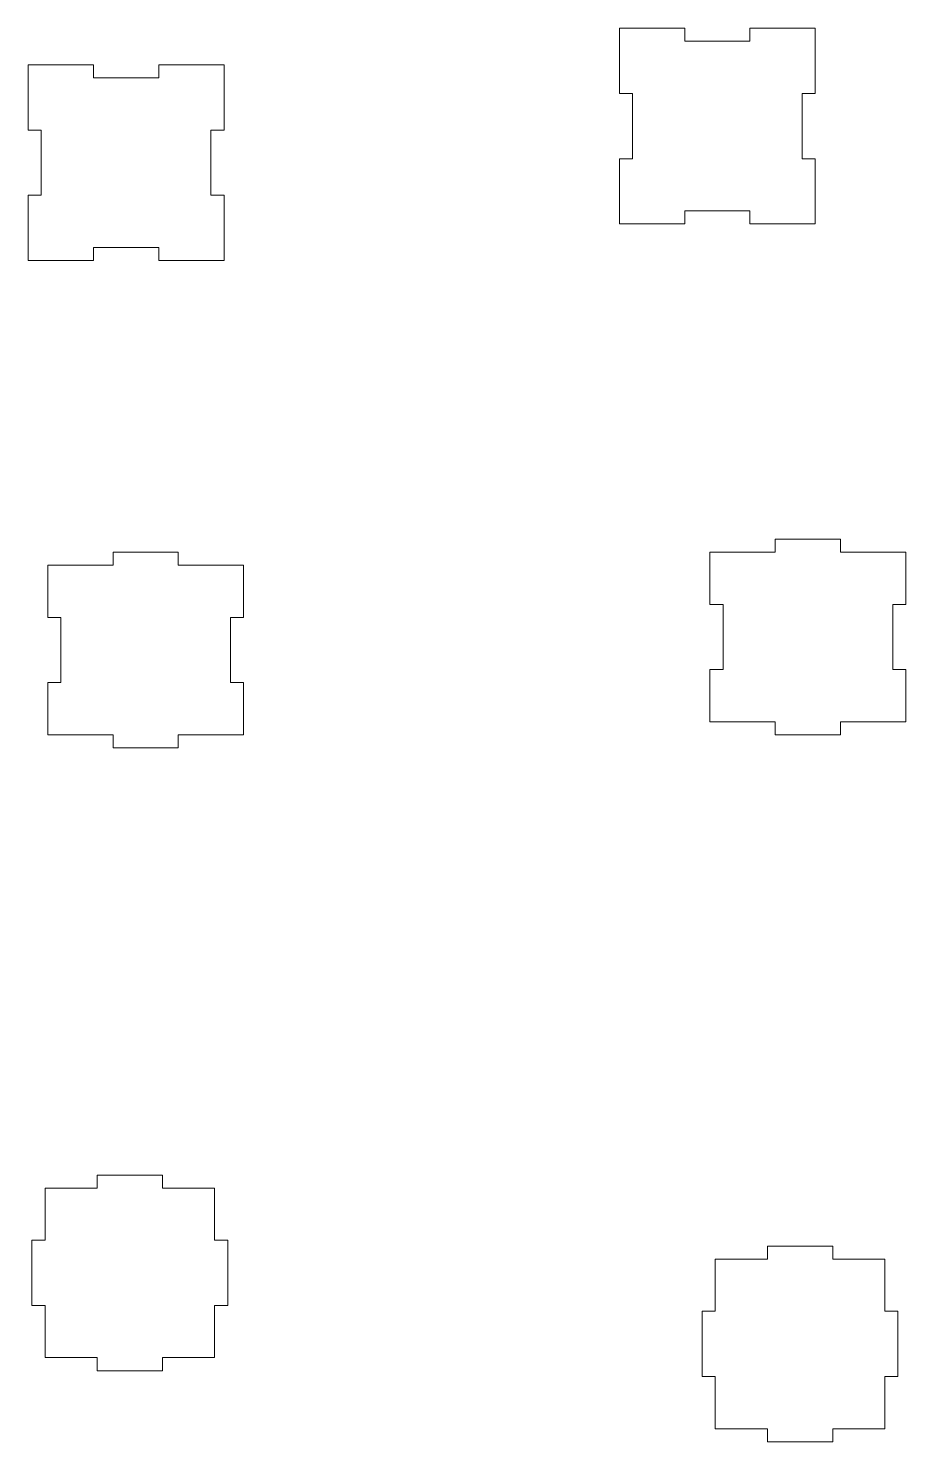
# Model space of a CAD drawing. Header units: centimetres. Extents: x -6.1 to 7.3, y -10.8 to 10.8.
import ezdxf

# ---------------------------------------------------------------- set-up
doc = ezdxf.new("R2010")
doc.units = ezdxf.units.CM
doc.header["$MEASUREMENT"] = 0

msp = doc.modelspace()

# ---------------------------------------------------------------- linework, layer by layer
at = {"lineweight": 9}
for points in [[(3.91209, 10.83422), (3.91209, 10.83422), (2.91209, 10.83422), (2.91209, 10.83422), (2.91209, 10.83422), (2.91209, 10.83422), (2.91209, 9.83422), (2.91209, 9.83422), (2.91209, 9.83422), (2.91209, 9.83422), (3.11209, 9.83422), (3.11209, 9.83422), (3.11209, 9.83422), (3.11209, 9.83422), (3.11209, 8.83422), (3.11209, 8.83422), (3.11209, 8.83422), (3.11209, 8.83422), (2.91209, 8.83422), (2.91209, 8.83422), (2.91209, 8.83422), (2.91209, 8.83422), (2.91209, 7.83422), (2.91209, 7.83422), (2.91209, 7.83422), (2.91209, 7.83422), (3.91209, 7.83422), (3.91209, 7.83422), (3.91209, 7.83422), (3.91209, 7.83422), (3.91209, 8.03422), (3.91209, 8.03422), (3.91209, 8.03422), (3.91209, 8.03422), (4.91209, 8.03422), (4.91209, 8.03422), (4.91209, 8.03422), (4.91209, 8.03422), (4.91209, 7.83422), (4.91209, 7.83422), (4.91209, 7.83422), (4.91209, 7.83422), (5.91209, 7.83422), (5.91209, 7.83422), (5.91209, 7.83422), (5.91209, 7.83422), (5.91209, 8.83422), (5.91209, 8.83422), (5.91209, 8.83422), (5.91209, 8.83422), (5.71209, 8.83422), (5.71209, 8.83422), (5.71209, 8.83422), (5.71209, 8.83422), (5.71209, 9.83422), (5.71209, 9.83422), (5.71209, 9.83422), (5.71209, 9.83422), (5.91209, 9.83422), (5.91209, 9.83422), (5.91209, 9.83422), (5.91209, 9.83422), (5.91209, 10.83422), (5.91209, 10.83422), (5.91209, 10.83422), (5.91209, 10.83422), (4.91209, 10.83422), (4.91209, 10.83422), (4.91209, 10.83422), (4.91209, 10.83422), (4.91209, 10.63423), (4.91209, 10.63423), (4.91209, 10.63423), (4.91209, 10.63423), (3.91209, 10.63423), (3.91209, 10.63423), (3.91209, 10.63423), (3.91209, 10.63423), (3.91209, 10.83422), (3.91209, 10.83422)], [(-5.14857, 10.27356), (-5.14857, 10.27356), (-6.14857, 10.27356), (-6.14857, 10.27356), (-6.14857, 10.27356), (-6.14857, 10.27356), (-6.14857, 9.27356), (-6.14857, 9.27356), (-6.14857, 9.27356), (-6.14857, 9.27356), (-5.94857, 9.27356), (-5.94857, 9.27356), (-5.94857, 9.27356), (-5.94857, 9.27356), (-5.94857, 8.27356), (-5.94857, 8.27356), (-5.94857, 8.27356), (-5.94857, 8.27356), (-6.14857, 8.27356), (-6.14857, 8.27356), (-6.14857, 8.27356), (-6.14857, 8.27356), (-6.14857, 7.27356), (-6.14857, 7.27356), (-6.14857, 7.27356), (-6.14857, 7.27356), (-5.14857, 7.27356), (-5.14857, 7.27356), (-5.14857, 7.27356), (-5.14857, 7.27356), (-5.14857, 7.47356), (-5.14857, 7.47356), (-5.14857, 7.47356), (-5.14857, 7.47356), (-4.14857, 7.47356), (-4.14857, 7.47356), (-4.14857, 7.47356), (-4.14857, 7.47356), (-4.14857, 7.27356), (-4.14857, 7.27356), (-4.14857, 7.27356), (-4.14857, 7.27356), (-3.14857, 7.27356), (-3.14857, 7.27356), (-3.14857, 7.27356), (-3.14857, 7.27356), (-3.14857, 8.27356), (-3.14857, 8.27356), (-3.14857, 8.27356), (-3.14857, 8.27356), (-3.34857, 8.27356), (-3.34857, 8.27356), (-3.34857, 8.27356), (-3.34857, 8.27356), (-3.34857, 9.27356), (-3.34857, 9.27356), (-3.34857, 9.27356), (-3.34857, 9.27356), (-3.14857, 9.27356), (-3.14857, 9.27356), (-3.14857, 9.27356), (-3.14857, 9.27356), (-3.14857, 10.27356), (-3.14857, 10.27356), (-3.14857, 10.27356), (-3.14857, 10.27356), (-4.14857, 10.27356), (-4.14857, 10.27356), (-4.14857, 10.27356), (-4.14857, 10.27356), (-4.14857, 10.07357), (-4.14857, 10.07357), (-4.14857, 10.07357), (-4.14857, 10.07357), (-5.14857, 10.07357), (-5.14857, 10.07357), (-5.14857, 10.07357), (-5.14857, 10.07357), (-5.14857, 10.27356), (-5.14857, 10.27356)], [(4.3, 0.99999), (4.3, 0.99999), (4.3, 0.19999), (4.3, 0.19999), (4.3, 0.19999), (4.3, 0.19999), (5.3, 0.19999), (5.3, 0.19999), (5.3, 0.19999), (5.3, 0.19999), (5.3, -0.00001), (5.3, -0.00001), (5.3, -0.00001), (5.3, -0.00001), (6.3, -0.00001), (6.3, -0.00001), (6.3, -0.00001), (6.3, -0.00001), (6.3, 0.19999), (6.3, 0.19999), (6.3, 0.19999), (6.3, 0.19999), (7.3, 0.19999), (7.3, 0.19999), (7.3, 0.19999), (7.3, 0.19999), (7.3, 0.99999), (7.3, 0.99999), (7.3, 0.99999), (7.3, 0.99999), (7.1, 0.99999), (7.1, 0.99999), (7.1, 0.99999), (7.1, 0.99999), (7.1, 1.99999), (7.1, 1.99999), (7.1, 1.99999), (7.1, 1.99999), (7.3, 1.99999), (7.3, 1.99999), (7.3, 1.99999), (7.3, 1.99999), (7.3, 2.79999), (7.3, 2.79999), (7.3, 2.79999), (7.3, 2.79999), (6.3, 2.79999), (6.3, 2.79999), (6.3, 2.79999), (6.3, 2.79999), (6.3, 2.99999), (6.3, 2.99999), (6.3, 2.99999), (6.3, 2.99999), (5.3, 2.99999), (5.3, 2.99999), (5.3, 2.99999), (5.3, 2.99999), (5.3, 2.79999), (5.3, 2.79999), (5.3, 2.79999), (5.3, 2.79999), (4.3, 2.79999), (4.3, 2.79999), (4.3, 2.79999), (4.3, 2.79999), (4.3, 1.99999), (4.3, 1.99999), (4.3, 1.99999), (4.3, 1.99999), (4.5, 1.99999), (4.5, 1.99999), (4.5, 1.99999), (4.5, 1.99999), (4.5, 0.99999), (4.5, 0.99999), (4.5, 0.99999), (4.5, 0.99999), (4.3, 0.99999), (4.3, 0.99999)], [(-5.85, 0.8), (-5.85, 0.8), (-5.85, 0), (-5.85, 0), (-5.85, 0), (-5.85, 0), (-4.85, 0), (-4.85, 0), (-4.85, 0), (-4.85, 0), (-4.85, -0.2), (-4.85, -0.2), (-4.85, -0.2), (-4.85, -0.2), (-3.85, -0.2), (-3.85, -0.2), (-3.85, -0.2), (-3.85, -0.2), (-3.85, 0), (-3.85, 0), (-3.85, 0), (-3.85, 0), (-2.85, 0), (-2.85, 0), (-2.85, 0), (-2.85, 0), (-2.85, 0.8), (-2.85, 0.8), (-2.85, 0.8), (-2.85, 0.8), (-3.05, 0.8), (-3.05, 0.8), (-3.05, 0.8), (-3.05, 0.8), (-3.05, 1.8), (-3.05, 1.8), (-3.05, 1.8), (-3.05, 1.8), (-2.85, 1.8), (-2.85, 1.8), (-2.85, 1.8), (-2.85, 1.8), (-2.85, 2.6), (-2.85, 2.6), (-2.85, 2.6), (-2.85, 2.6), (-3.85, 2.6), (-3.85, 2.6), (-3.85, 2.6), (-3.85, 2.6), (-3.85, 2.8), (-3.85, 2.8), (-3.85, 2.8), (-3.85, 2.8), (-4.85, 2.8), (-4.85, 2.8), (-4.85, 2.8), (-4.85, 2.8), (-4.85, 2.6), (-4.85, 2.6), (-4.85, 2.6), (-4.85, 2.6), (-5.85, 2.6), (-5.85, 2.6), (-5.85, 2.6), (-5.85, 2.6), (-5.85, 1.8), (-5.85, 1.8), (-5.85, 1.8), (-5.85, 1.8), (-5.65, 1.8), (-5.65, 1.8), (-5.65, 1.8), (-5.65, 1.8), (-5.65, 0.8), (-5.65, 0.8), (-5.65, 0.8), (-5.65, 0.8), (-5.85, 0.8), (-5.85, 0.8)], [(-5.09197, -6.74998), (-5.09197, -6.74998), (-5.09197, -6.94998), (-5.09197, -6.94998), (-5.09197, -6.94998), (-5.09197, -6.94998), (-5.89197, -6.94998), (-5.89197, -6.94998), (-5.89197, -6.94998), (-5.89197, -6.94998), (-5.89197, -7.74998), (-5.89197, -7.74998), (-5.89197, -7.74998), (-5.89197, -7.74998), (-6.09197, -7.74998), (-6.09197, -7.74998), (-6.09197, -7.74998), (-6.09197, -7.74998), (-6.09197, -8.74998), (-6.09197, -8.74998), (-6.09197, -8.74998), (-6.09197, -8.74998), (-5.89197, -8.74998), (-5.89197, -8.74998), (-5.89197, -8.74998), (-5.89197, -8.74998), (-5.89197, -9.54998), (-5.89197, -9.54998), (-5.89197, -9.54998), (-5.89197, -9.54998), (-5.09197, -9.54998), (-5.09197, -9.54998), (-5.09197, -9.54998), (-5.09197, -9.54998), (-5.09197, -9.74998), (-5.09197, -9.74998), (-5.09197, -9.74998), (-5.09197, -9.74998), (-4.09197, -9.74998), (-4.09197, -9.74998), (-4.09197, -9.74998), (-4.09197, -9.74998), (-4.09197, -9.54998), (-4.09197, -9.54998), (-4.09197, -9.54998), (-4.09197, -9.54998), (-3.29197, -9.54998), (-3.29197, -9.54998), (-3.29197, -9.54998), (-3.29197, -9.54998), (-3.29197, -8.74998), (-3.29197, -8.74998), (-3.29197, -8.74998), (-3.29197, -8.74998), (-3.09197, -8.74998), (-3.09197, -8.74998), (-3.09197, -8.74998), (-3.09197, -8.74998), (-3.09197, -7.74998), (-3.09197, -7.74998), (-3.09197, -7.74998), (-3.09197, -7.74998), (-3.29197, -7.74998), (-3.29197, -7.74998), (-3.29197, -7.74998), (-3.29197, -7.74998), (-3.29197, -6.94998), (-3.29197, -6.94998), (-3.29197, -6.94998), (-3.29197, -6.94998), (-4.09197, -6.94998), (-4.09197, -6.94998), (-4.09197, -6.94998), (-4.09197, -6.94998), (-4.09197, -6.74998), (-4.09197, -6.74998), (-4.09197, -6.74998), (-4.09197, -6.74998), (-5.09197, -6.74998), (-5.09197, -6.74998)], [(5.18159, -7.8396), (5.18159, -7.8396), (5.18159, -8.0396), (5.18159, -8.0396), (5.18159, -8.0396), (5.18159, -8.0396), (4.38159, -8.0396), (4.38159, -8.0396), (4.38159, -8.0396), (4.38159, -8.0396), (4.38159, -8.8396), (4.38159, -8.8396), (4.38159, -8.8396), (4.38159, -8.8396), (4.18159, -8.8396), (4.18159, -8.8396), (4.18159, -8.8396), (4.18159, -8.8396), (4.18159, -9.8396), (4.18159, -9.8396), (4.18159, -9.8396), (4.18159, -9.8396), (4.38159, -9.8396), (4.38159, -9.8396), (4.38159, -9.8396), (4.38159, -9.8396), (4.38159, -10.6396), (4.38159, -10.6396), (4.38159, -10.6396), (4.38159, -10.6396), (5.18159, -10.6396), (5.18159, -10.6396), (5.18159, -10.6396), (5.18159, -10.6396), (5.18159, -10.8396), (5.18159, -10.8396), (5.18159, -10.8396), (5.18159, -10.8396), (6.18159, -10.8396), (6.18159, -10.8396), (6.18159, -10.8396), (6.18159, -10.8396), (6.18159, -10.6396), (6.18159, -10.6396), (6.18159, -10.6396), (6.18159, -10.6396), (6.98159, -10.6396), (6.98159, -10.6396), (6.98159, -10.6396), (6.98159, -10.6396), (6.98159, -9.8396), (6.98159, -9.8396), (6.98159, -9.8396), (6.98159, -9.8396), (7.18159, -9.8396), (7.18159, -9.8396), (7.18159, -9.8396), (7.18159, -9.8396), (7.18159, -8.8396), (7.18159, -8.8396), (7.18159, -8.8396), (7.18159, -8.8396), (6.98159, -8.8396), (6.98159, -8.8396), (6.98159, -8.8396), (6.98159, -8.8396), (6.98159, -8.0396), (6.98159, -8.0396), (6.98159, -8.0396), (6.98159, -8.0396), (6.18159, -8.0396), (6.18159, -8.0396), (6.18159, -8.0396), (6.18159, -8.0396), (6.18159, -7.8396), (6.18159, -7.8396), (6.18159, -7.8396), (6.18159, -7.8396), (5.18159, -7.8396), (5.18159, -7.8396)]]:
    msp.add_open_spline(points, degree=3, knots=[0, 0, 0, 0, 0.05, 0.05, 0.05, 0.05, 0.1, 0.1, 0.1, 0.1, 0.15, 0.15, 0.15, 0.15, 0.2, 0.2, 0.2, 0.2, 0.25, 0.25, 0.25, 0.25, 0.3, 0.3, 0.3, 0.3, 0.35, 0.35, 0.35, 0.35, 0.4, 0.4, 0.4, 0.4, 0.45, 0.45, 0.45, 0.45, 0.5, 0.5, 0.5, 0.5, 0.55, 0.55, 0.55, 0.55, 0.6, 0.6, 0.6, 0.6, 0.65, 0.65, 0.65, 0.65, 0.7, 0.7, 0.7, 0.7, 0.75, 0.75, 0.75, 0.75, 0.8, 0.8, 0.8, 0.8, 0.85, 0.85, 0.85, 0.85, 0.9, 0.9, 0.9, 0.9, 0.95, 0.95, 0.95, 0.95, 1, 1, 1, 1], dxfattribs=at)

doc.saveas('drawing.dxf')
